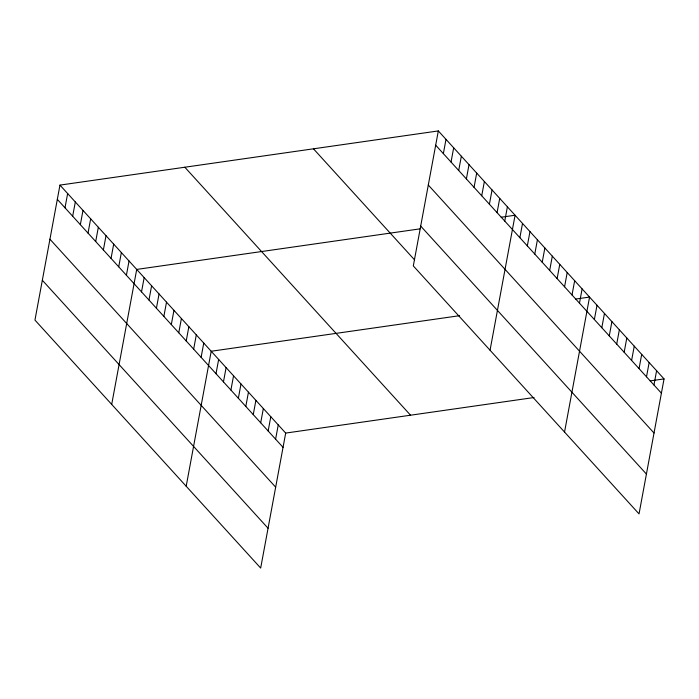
<?xml version="1.0" encoding="UTF-8"?>
<svg xmlns="http://www.w3.org/2000/svg" width="699" height="699" viewBox="0 0 699 699"><rect width="100%" height="100%" fill="white"/><g stroke="black" fill="none" stroke-linecap="round" stroke-linejoin="round"><path stroke-width="1.05" d="M59.965 185.104L34.95 320.09L260.675 568.069L285.69 433.083L59.965 185.104L438.325 130.931L664.05 378.91L639.035 513.896L413.31 265.917L438.325 130.931M64.998 207.804L67.646 193.536M72.67 216.236L75.317 201.967M80.35 224.667L82.989 210.399M88.022 233.099L90.669 218.831M95.693 241.531L98.341 227.262M103.373 249.962L106.012 235.694M111.045 258.394L113.692 244.126M118.725 266.817L121.364 252.557M126.397 275.249L129.044 260.989M111.7 404.406L136.716 269.421L420.09 228.844M141.521 291.867L144.16 277.599M148.966 300.054L151.613 285.786M156.419 308.233L159.057 293.964M163.863 316.42L166.511 302.151M171.316 324.598L173.955 310.339M178.761 332.785L181.408 318.517M186.214 340.963L188.861 326.704M193.658 349.151L196.305 334.882M201.111 357.338L203.758 343.069M186.187 486.242L211.203 351.248L459.601 315.686M216.008 373.703L218.656 359.435M223.462 381.881L226.1 367.622M230.906 390.068L233.553 375.8M238.359 398.247L240.998 383.987M245.803 406.434L248.451 392.165M253.256 414.621L255.895 400.352M260.701 422.799L263.348 408.539M268.154 430.986L270.793 416.718M275.598 439.164L278.246 424.905M443.358 153.623L445.997 139.363M451.03 162.054L453.677 147.795M458.701 170.486L461.349 156.227M466.382 178.918L469.02 164.658M474.053 187.349L476.701 173.081M481.733 195.781L484.372 181.513M489.405 204.213L492.052 189.945M497.076 212.645L499.724 198.376M504.757 221.076L507.395 206.808M490.051 350.225L515.076 215.24L501.2 217.232M519.873 237.695L522.52 223.427M527.326 245.873L529.973 231.605M534.779 254.06L537.417 239.792M542.223 262.239L544.87 247.979M549.676 270.426L552.315 256.157M557.12 278.604L559.768 264.344M564.574 286.791L567.212 272.523M572.018 294.978L574.665 280.71M579.471 303.156L582.11 288.897M564.539 432.061L589.563 297.075L575.688 299.058M594.368 319.522L597.007 305.262M601.813 327.709L604.46 313.44M609.266 335.896L611.905 321.627M616.71 344.074L619.358 329.806M624.163 352.261L626.802 337.993M631.608 360.439L634.255 346.18M639.061 368.626L641.699 354.358M646.505 376.805L649.153 362.545M653.958 384.992L656.597 370.723M285.69 433.083L534.088 397.521M650.175 380.894L664.05 378.91M435.678 145.191L661.403 393.179M428.295 185.034L654.019 433.013M420.693 226.074L646.418 474.062M313.467 148.808L414.594 259.906M184.824 167.227L410.549 415.206M57.327 199.372L283.051 447.351M49.944 239.207L275.668 487.186M42.333 280.255L268.058 528.234"/></g></svg>
